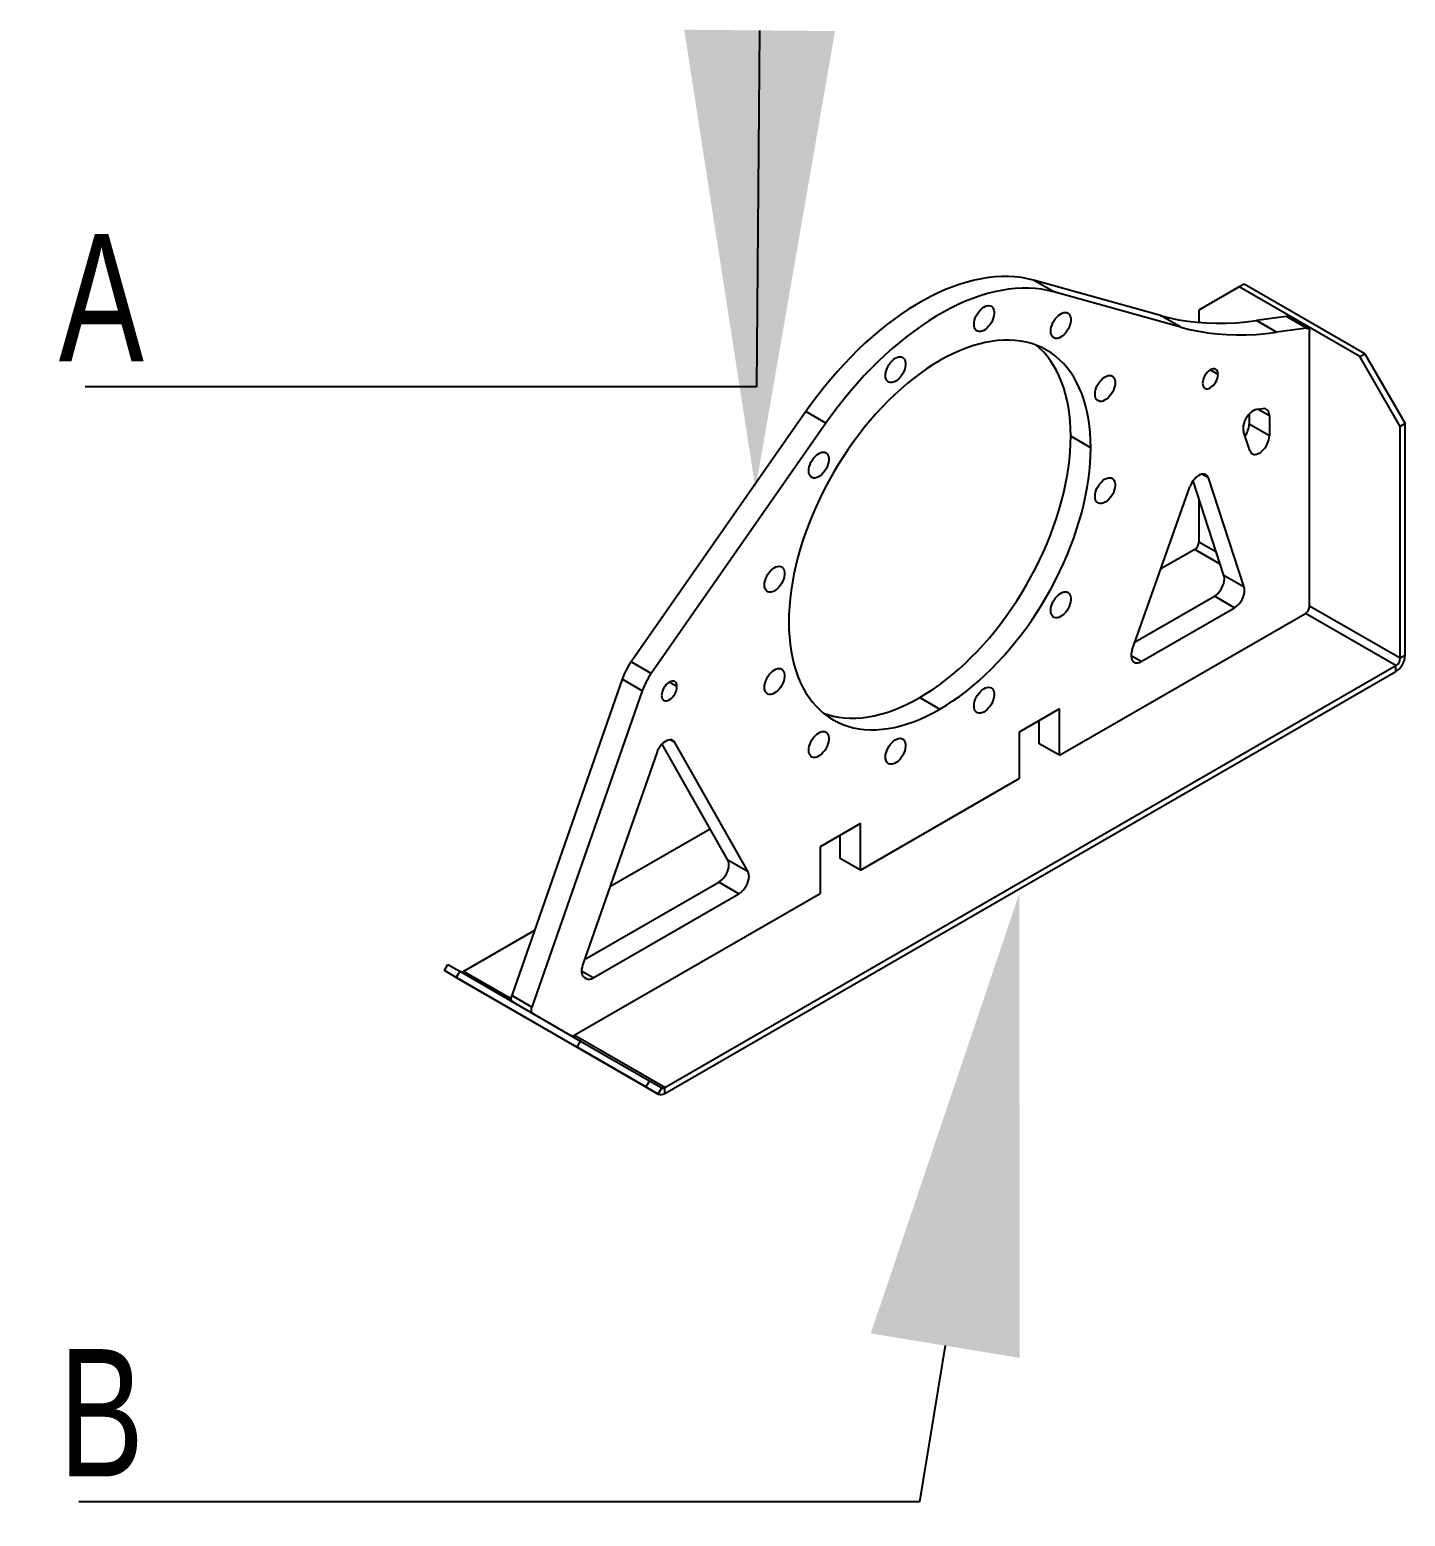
# Model space of a CAD drawing. Header units: inches. Extents: x 0.9 to 37.1, y -8.4 to 11.7.
# Drawn here: x 16.762 to 17.302, y -1.68 to -1.096 of the extents above; entities that cross this region are included whole.
import ezdxf
from ezdxf import colors
from ezdxf.entities.mleader import LeaderData, LeaderLine
from ezdxf.math import Vec2, Vec3

# ---------------------------------------------------------------- set-up
doc = ezdxf.new("R2010")
doc.units = ezdxf.units.IN
doc.header["$MEASUREMENT"] = 0
doc.styles.add('SLDTEXTSTYLE0', font='TXT', dxfattribs={"width": 0.75})

msp = doc.modelspace()

# ---------------------------------------------------------------- linework, layer by layer
at = {"color": 7, "linetype": 'Continuous', "lineweight": 25}
for p, q in [((17.16357, -1.19912), (17.15567, -1.19456)), ((17.20551, -1.20844), (17.15567, -1.19456)), ((17.23833, -1.19605), (17.23636, -1.1972)), ((17.28574, -1.22342), (17.23833, -1.19605)), ((17.21341, -1.213), (17.16357, -1.19912)), ((17.23636, -1.1972), (17.22056, -1.20632)), ((17.28376, -1.22456), (17.23636, -1.1972)), ((17.22056, -1.20632), (17.22056, -1.21113)), ((17.21341, -1.213), (17.20551, -1.20844)), ((17.25483, -1.20878), (17.2431, -1.21043)), ((17.251, -1.21499), (17.2431, -1.21043)), ((17.26273, -1.21334), (17.251, -1.21499)), ((17.26273, -1.21334), (17.25483, -1.20878)), ((17.26343, -1.21346), (17.25553, -1.20889)), ((17.26401, -1.32247), (17.26401, -1.21473)), ((17.28376, -1.22456), (17.28574, -1.22342)), ((17.29956, -1.25193), (17.28376, -1.22456)), ((17.28574, -1.22342), (17.30154, -1.25079)), ((17.22807, -1.23152), (17.22504, -1.22978)), ((17.0663, -1.24615), (16.99777, -1.34435)), ((17.0742, -1.25071), (17.0663, -1.24615)), ((17.24031, -1.24708), (17.24031, -1.25104)), ((17.24566, -1.245), (17.24322, -1.24534)), ((17.24821, -1.24779), (17.24382, -1.24526)), ((17.24821, -1.24779), (17.24821, -1.2556)), ((17.0742, -1.25071), (17.00567, -1.34892)), ((17.24049, -1.26143), (17.23806, -1.25397)), ((17.24821, -1.2556), (17.24031, -1.25104)), ((17.30154, -1.25079), (17.29956, -1.25193)), ((17.29956, -1.34299), (17.29956, -1.25193)), ((17.30154, -1.34185), (17.30154, -1.25079)), ((17.17814, -1.26035), (17.17024, -1.25579)), ((17.22431, -1.2722), (17.22174, -1.27071)), ((17.19443, -1.33966), (17.21703, -1.2757)), ((17.23039, -1.31048), (17.21827, -1.27333)), ((17.23829, -1.31504), (17.22431, -1.2722)), ((17.22056, -1.28036), (17.22056, -1.29738)), ((17.2189, -1.30026), (17.20565, -1.30791)), ((17.22895, -1.30606), (17.2189, -1.30026)), ((17.22741, -1.30133), (17.22056, -1.29738)), ((17.23829, -1.31504), (17.23039, -1.31048)), ((17.19553, -1.33655), (17.22663, -1.3186)), ((17.23453, -1.32316), (17.22663, -1.3186)), ((17.19794, -1.34428), (17.23453, -1.32316)), ((17.29956, -1.34299), (17.26401, -1.32247)), ((17.16582, -1.38107), (17.26235, -1.32534)), ((17.2979, -1.34586), (17.26235, -1.32534)), ((17.19794, -1.34428), (17.19399, -1.342)), ((17.30154, -1.34185), (17.29956, -1.34299)), ((17.00567, -1.34892), (16.99777, -1.34435)), ((17.01097, -1.51151), (17.2979, -1.34586)), ((17.2979, -1.34815), (17.2979, -1.34586)), ((16.99425, -1.35122), (16.95091, -1.47541)), ((17.00215, -1.35578), (16.99425, -1.35122)), ((17.01097, -1.51379), (17.2979, -1.34815)), ((17.01575, -1.35409), (17.01273, -1.35235)), ((17.00215, -1.35578), (16.95882, -1.47997)), ((17.11099, -1.35842), (17.11889, -1.36298)), ((17.16582, -1.36282), (17.15002, -1.37194)), ((17.16582, -1.38107), (17.16582, -1.36282)), ((17.15792, -1.37651), (17.15792, -1.36738)), ((17.03573, -1.42222), (17.00992, -1.37664)), ((17.01488, -1.37602), (17.01308, -1.37498)), ((17.04363, -1.42678), (17.01488, -1.37602)), ((17.15002, -1.37194), (17.15002, -1.39019)), ((17.16582, -1.38107), (17.15792, -1.37651)), ((17.00781, -1.38006), (16.97872, -1.46344)), ((17.08775, -1.42614), (17.15002, -1.39019)), ((17.0288, -1.41), (16.98943, -1.43272)), ((17.08775, -1.40789), (17.07195, -1.41701)), ((17.08775, -1.42614), (17.08775, -1.40789)), ((17.07195, -1.41701), (17.07195, -1.43526)), ((17.07985, -1.42158), (17.07985, -1.41245)), ((17.04363, -1.42678), (17.03573, -1.42222)), ((17.08775, -1.42614), (17.07985, -1.42158)), ((16.97542, -1.49098), (17.07195, -1.43526)), ((16.97947, -1.46128), (17.03218, -1.43085)), ((16.98291, -1.46841), (17.04008, -1.43541)), ((17.04008, -1.43541), (17.03218, -1.43085)), ((16.95985, -1.4498), (16.93197, -1.4659)), ((16.9245, -1.4656), (16.92589, -1.46318)), ((16.92589, -1.46318), (16.93052, -1.46585)), ((16.9294, -1.46843), (16.9245, -1.4656)), ((16.92912, -1.46827), (16.9245, -1.4656)), ((16.93052, -1.46585), (16.92912, -1.46827)), ((16.92912, -1.46827), (16.97653, -1.49564)), ((17.0084, -1.51404), (16.9294, -1.46843)), ((16.93052, -1.46585), (16.97792, -1.49322)), ((16.95071, -1.47672), (16.93197, -1.4659)), ((16.98291, -1.46841), (16.97829, -1.46574)), ((16.97945, -1.4683), (16.98012, -1.46869)), ((16.95882, -1.47997), (16.95091, -1.47541)), ((17.01097, -1.51151), (16.97542, -1.49098)), ((16.97653, -1.49564), (16.97792, -1.49322)), ((16.97792, -1.49322), (17.0049, -1.50879)), ((17.0035, -1.51121), (16.97653, -1.49564)), ((17.0049, -1.50879), (17.0035, -1.51121)), ((17.0035, -1.51121), (17.0084, -1.51404)), ((17.0049, -1.50879), (17.0098, -1.51162)), ((17.0084, -1.51404), (17.0098, -1.51162)), ((17.01097, -1.51379), (17.01097, -1.51151))]:
    msp.add_line(p, q, dxfattribs=at)
at = {"color": 7, "linetype": 'Continuous', "lineweight": 25, "flags": 128}
for points in [[(17.15567, -1.19456), (17.15331, -1.19398), (17.15088, -1.19355), (17.14839, -1.19326), (17.14585, -1.19311), (17.14326, -1.19311), (17.14062, -1.19326), (17.13793, -1.19355), (17.1352, -1.19398), (17.13244, -1.19455), (17.12964, -1.19527), (17.12682, -1.19613), (17.12397, -1.19713), (17.12111, -1.19827), (17.11823, -1.19955), (17.11533, -1.20096), (17.11244, -1.2025), (17.10954, -1.20418), (17.10664, -1.20598), (17.10374, -1.20791), (17.10086, -1.20996), (17.098, -1.21213), (17.09515, -1.21442), (17.09233, -1.21681), (17.08953, -1.21932), (17.08677, -1.22194), (17.08404, -1.22465), (17.08136, -1.22747), (17.07871, -1.23037), (17.07612, -1.23337), (17.07358, -1.23645), (17.07109, -1.23961), (17.06866, -1.24285), (17.0663, -1.24615)], [(17.16357, -1.19912), (17.16121, -1.19855), (17.15878, -1.19811), (17.15629, -1.19782), (17.15375, -1.19768), (17.15116, -1.19767), (17.14852, -1.19782), (17.14583, -1.19811), (17.1431, -1.19854), (17.14034, -1.19912), (17.13754, -1.19983), (17.13472, -1.20069), (17.13187, -1.20169), (17.12901, -1.20283), (17.12613, -1.20411), (17.12323, -1.20552), (17.12034, -1.20706), (17.11744, -1.20874), (17.11454, -1.21054), (17.11165, -1.21247), (17.10876, -1.21452), (17.1059, -1.21669), (17.10305, -1.21898), (17.10023, -1.22138), (17.09743, -1.22388), (17.09467, -1.2265), (17.09194, -1.22921), (17.08926, -1.23203), (17.08661, -1.23494), (17.08402, -1.23793), (17.08148, -1.24101), (17.07899, -1.24417), (17.07656, -1.24741), (17.0742, -1.25071)], [(17.13232, -1.2119), (17.13237, -1.21109), (17.13254, -1.21025), (17.13282, -1.20938), (17.13319, -1.20852), (17.13366, -1.2077), (17.1342, -1.20693), (17.13479, -1.20623), (17.13543, -1.20564), (17.1361, -1.20516), (17.13677, -1.2048), (17.13742, -1.20459), (17.13805, -1.20452), (17.13862, -1.20459), (17.13912, -1.20481), (17.13954, -1.20517), (17.13987, -1.20566), (17.14009, -1.20626), (17.1402, -1.20696), (17.1402, -1.20773), (17.14009, -1.20856), (17.13987, -1.20942), (17.13954, -1.21028), (17.13912, -1.21113), (17.13862, -1.21193), (17.13805, -1.21266), (17.13742, -1.21331), (17.13677, -1.21385), (17.1361, -1.21427), (17.13543, -1.21456), (17.13479, -1.2147), (17.1342, -1.2147), (17.13366, -1.21455), (17.13319, -1.21426), (17.13282, -1.21383), (17.13254, -1.21329), (17.13237, -1.21263), (17.13232, -1.2119)], [(17.16242, -1.21459), (17.16248, -1.21378), (17.16265, -1.21294), (17.16292, -1.21207), (17.1633, -1.21122), (17.16376, -1.21039), (17.1643, -1.20962), (17.1649, -1.20893), (17.16554, -1.20833), (17.1662, -1.20785), (17.16687, -1.20749), (17.16753, -1.20728), (17.16815, -1.20721), (17.16872, -1.20728), (17.16922, -1.2075), (17.16964, -1.20786), (17.16997, -1.20835), (17.17019, -1.20895), (17.17031, -1.20965), (17.17031, -1.21042), (17.17019, -1.21125), (17.16997, -1.21211), (17.16964, -1.21297), (17.16922, -1.21382), (17.16872, -1.21462), (17.16815, -1.21535), (17.16753, -1.216), (17.16687, -1.21654), (17.1662, -1.21696), (17.16554, -1.21725), (17.1649, -1.21739), (17.1643, -1.21739), (17.16376, -1.21724), (17.1633, -1.21695), (17.16292, -1.21652), (17.16265, -1.21598), (17.16248, -1.21533), (17.16242, -1.21459)], [(17.20551, -1.20844), (17.20899, -1.20932), (17.21255, -1.21006), (17.21617, -1.21064), (17.21985, -1.21107), (17.22359, -1.21134), (17.22739, -1.21147), (17.23124, -1.21144), (17.23515, -1.21125), (17.2391, -1.21092), (17.2431, -1.21043)], [(17.21341, -1.213), (17.21689, -1.21388), (17.22045, -1.21462), (17.22407, -1.2152), (17.22775, -1.21563), (17.23149, -1.2159), (17.23529, -1.21603), (17.23914, -1.216), (17.24305, -1.21581), (17.247, -1.21548), (17.251, -1.21499)], [(17.26273, -1.21334), (17.26301, -1.21333), (17.26325, -1.21338), (17.26347, -1.21348), (17.26366, -1.21364), (17.26381, -1.21385), (17.26392, -1.21411), (17.26399, -1.2144), (17.26401, -1.21473)], [(17.17814, -1.26035), (17.17808, -1.2574), (17.17791, -1.25451), (17.17763, -1.25171), (17.17724, -1.24899), (17.17673, -1.24635), (17.17612, -1.2438), (17.1754, -1.24136), (17.17457, -1.23901), (17.17363, -1.23677), (17.17259, -1.23464), (17.17144, -1.23262), (17.1702, -1.23072), (17.16886, -1.22894), (17.16742, -1.22729), (17.16589, -1.22576), (17.16428, -1.22437), (17.16257, -1.22311), (17.16078, -1.22198), (17.15892, -1.221), (17.15697, -1.22015), (17.15496, -1.21945), (17.15287, -1.21888), (17.15072, -1.21847), (17.14851, -1.21819), (17.14625, -1.21807), (17.14393, -1.21808), (17.14156, -1.21825), (17.13915, -1.21856), (17.1367, -1.21901), (17.13422, -1.21961), (17.13171, -1.22035), (17.12918, -1.22123), (17.12662, -1.22225), (17.12405, -1.22341), (17.12147, -1.2247), (17.11889, -1.22613)], [(17.09756, -1.23196), (17.09761, -1.23116), (17.09778, -1.23031), (17.09806, -1.22945), (17.09843, -1.22859), (17.0989, -1.22777), (17.09943, -1.22699), (17.10003, -1.2263), (17.10067, -1.2257), (17.10134, -1.22522), (17.10201, -1.22487), (17.10266, -1.22465), (17.10328, -1.22458), (17.10385, -1.22466), (17.10436, -1.22488), (17.10478, -1.22524), (17.1051, -1.22573), (17.10533, -1.22633), (17.10544, -1.22702), (17.10544, -1.2278), (17.10533, -1.22863), (17.1051, -1.22948), (17.10478, -1.23035), (17.10436, -1.23119), (17.10385, -1.23199), (17.10328, -1.23273), (17.10266, -1.23338), (17.10201, -1.23392), (17.10134, -1.23434), (17.10067, -1.23462), (17.10003, -1.23477), (17.09943, -1.23476), (17.0989, -1.23461), (17.09843, -1.23432), (17.09806, -1.2339), (17.09778, -1.23335), (17.09761, -1.2327), (17.09756, -1.23196)], [(17.17024, -1.25579), (17.17018, -1.25283), (17.17001, -1.24995), (17.16973, -1.24715), (17.16934, -1.24442), (17.16883, -1.24179), (17.16822, -1.23924), (17.1675, -1.23679), (17.16667, -1.23445), (17.16573, -1.23221), (17.16469, -1.23007), (17.16354, -1.22806), (17.1623, -1.22616), (17.16096, -1.22438), (17.15952, -1.22273), (17.15799, -1.2212), (17.15664, -1.22002)], [(17.11889, -1.22613), (17.1163, -1.22769), (17.11372, -1.22937), (17.11115, -1.23118), (17.1086, -1.23311), (17.10606, -1.23516), (17.10355, -1.23731), (17.10107, -1.23958), (17.09862, -1.24196), (17.09621, -1.24443), (17.09384, -1.247), (17.09153, -1.24966), (17.08926, -1.2524), (17.08705, -1.25522), (17.0849, -1.25812), (17.08281, -1.26109), (17.0808, -1.26413), (17.07886, -1.26722), (17.07699, -1.27036), (17.0752, -1.27355), (17.0735, -1.27678), (17.07188, -1.28004), (17.07035, -1.28333), (17.06891, -1.28664), (17.06757, -1.28997), (17.06633, -1.2933), (17.06518, -1.29664), (17.06414, -1.29997), (17.06321, -1.30329), (17.06238, -1.3066), (17.06165, -1.30989), (17.06104, -1.31314), (17.06053, -1.31636), (17.06014, -1.31954), (17.05986, -1.32267), (17.05969, -1.32574), (17.05963, -1.32876)], [(17.22807, -1.23152), (17.22801, -1.23088), (17.22784, -1.23032), (17.22756, -1.22988), (17.22718, -1.22957), (17.22672, -1.2294), (17.2262, -1.22938), (17.22563, -1.2295), (17.22504, -1.22978), (17.22445, -1.23019), (17.22389, -1.23071), (17.22336, -1.23134), (17.22291, -1.23203), (17.22253, -1.23278), (17.22225, -1.23355), (17.22208, -1.2343), (17.22202, -1.23502)], [(17.1798, -1.23932), (17.17986, -1.23851), (17.18003, -1.23767), (17.1803, -1.2368), (17.18068, -1.23595), (17.18114, -1.23512), (17.18168, -1.23435), (17.18228, -1.23365), (17.18292, -1.23306), (17.18358, -1.23258), (17.18425, -1.23222), (17.18491, -1.23201), (17.18553, -1.23194), (17.1861, -1.23201), (17.1866, -1.23223), (17.18702, -1.23259), (17.18735, -1.23308), (17.18757, -1.23368), (17.18769, -1.23438), (17.18769, -1.23515), (17.18757, -1.23598), (17.18735, -1.23684), (17.18702, -1.2377), (17.1866, -1.23855), (17.1861, -1.23935), (17.18553, -1.24008), (17.18491, -1.24073), (17.18425, -1.24127), (17.18358, -1.24169), (17.18292, -1.24198), (17.18228, -1.24212), (17.18168, -1.24212), (17.18114, -1.24197), (17.18068, -1.24168), (17.1803, -1.24125), (17.18003, -1.24071), (17.17986, -1.24006), (17.1798, -1.23932)], [(17.22202, -1.23502), (17.22208, -1.23566), (17.22225, -1.23622), (17.22253, -1.23666), (17.22291, -1.23697), (17.22336, -1.23714), (17.22389, -1.23716), (17.22445, -1.23704), (17.22504, -1.23676), (17.22563, -1.23635), (17.2262, -1.23583), (17.22672, -1.2352), (17.22718, -1.2345), (17.22756, -1.23376), (17.22784, -1.23299), (17.22801, -1.23224), (17.22807, -1.23152)], [(17.24322, -1.24534), (17.24257, -1.24551), (17.24189, -1.24582), (17.24121, -1.24626), (17.24055, -1.24683), (17.23993, -1.24751), (17.23937, -1.24827), (17.23887, -1.24909), (17.23847, -1.24995), (17.23816, -1.25083), (17.23796, -1.2517), (17.23788, -1.25252), (17.23791, -1.25329), (17.23806, -1.25397)], [(17.24821, -1.24779), (17.24817, -1.24713), (17.24803, -1.24654), (17.24781, -1.24603), (17.24751, -1.2456), (17.24713, -1.24529), (17.24669, -1.24508), (17.2462, -1.24498), (17.24566, -1.245)], [(17.11099, -1.35842), (17.11357, -1.35686), (17.11615, -1.35517), (17.11872, -1.35337), (17.12127, -1.35144), (17.12381, -1.34939), (17.12632, -1.34723), (17.1288, -1.34496), (17.13125, -1.34259), (17.13366, -1.34012), (17.13603, -1.33755), (17.13835, -1.33489), (17.14061, -1.33215), (17.14282, -1.32932), (17.14497, -1.32642), (17.14706, -1.32345), (17.14907, -1.32042), (17.15102, -1.31733), (17.15288, -1.31419), (17.15467, -1.311), (17.15638, -1.30777), (17.15799, -1.30451), (17.15952, -1.30122), (17.16096, -1.29791), (17.1623, -1.29458), (17.16354, -1.29125), (17.16469, -1.28791), (17.16573, -1.28458), (17.16667, -1.28125), (17.1675, -1.27795), (17.16822, -1.27466), (17.16883, -1.27141), (17.16934, -1.26819), (17.16973, -1.26501), (17.17001, -1.26188), (17.17018, -1.2588), (17.17024, -1.25579)], [(17.11889, -1.36298), (17.12147, -1.36142), (17.12405, -1.35974), (17.12662, -1.35793), (17.12918, -1.356), (17.13171, -1.35395), (17.13422, -1.35179), (17.1367, -1.34952), (17.13915, -1.34715), (17.14156, -1.34468), (17.14393, -1.34211), (17.14625, -1.33945), (17.14851, -1.33671), (17.15072, -1.33388), (17.15287, -1.33098), (17.15496, -1.32801), (17.15697, -1.32498), (17.15892, -1.32189), (17.16078, -1.31875), (17.16257, -1.31556), (17.16428, -1.31233), (17.16589, -1.30907), (17.16742, -1.30578), (17.16886, -1.30247), (17.1702, -1.29914), (17.17144, -1.29581), (17.17259, -1.29247), (17.17363, -1.28914), (17.17457, -1.28581), (17.1754, -1.28251), (17.17612, -1.27922), (17.17673, -1.27597), (17.17724, -1.27275), (17.17763, -1.26957), (17.17791, -1.26644), (17.17808, -1.26336), (17.17814, -1.26035)], [(17.24049, -1.26143), (17.24075, -1.26199), (17.24109, -1.26243), (17.24153, -1.26275), (17.24204, -1.26294), (17.24261, -1.26298), (17.24323, -1.26288), (17.24388, -1.26264), (17.24454, -1.26227), (17.24519, -1.26178), (17.24581, -1.26118), (17.24639, -1.26049), (17.24692, -1.25973), (17.24736, -1.25891), (17.24773, -1.25807), (17.24799, -1.25722), (17.24816, -1.25639), (17.24821, -1.2556)], [(17.06745, -1.26941), (17.06751, -1.26861), (17.06768, -1.26776), (17.06795, -1.2669), (17.06833, -1.26604), (17.06879, -1.26521), (17.06933, -1.26444), (17.06993, -1.26375), (17.07057, -1.26315), (17.07123, -1.26267), (17.0719, -1.26232), (17.07256, -1.2621), (17.07318, -1.26203), (17.07375, -1.26211), (17.07425, -1.26233), (17.07467, -1.26269), (17.075, -1.26318), (17.07522, -1.26378), (17.07534, -1.26447), (17.07534, -1.26525), (17.07522, -1.26607), (17.075, -1.26693), (17.07467, -1.2678), (17.07425, -1.26864), (17.07375, -1.26944), (17.07318, -1.27018), (17.07256, -1.27083), (17.0719, -1.27137), (17.07123, -1.27179), (17.07057, -1.27207), (17.06993, -1.27222), (17.06933, -1.27221), (17.06879, -1.27206), (17.06833, -1.27177), (17.06795, -1.27135), (17.06768, -1.2708), (17.06751, -1.27015), (17.06745, -1.26941)], [(17.1798, -1.27946), (17.17986, -1.27865), (17.18003, -1.27781), (17.1803, -1.27694), (17.18068, -1.27609), (17.18114, -1.27526), (17.18168, -1.27449), (17.18228, -1.2738), (17.18292, -1.2732), (17.18358, -1.27272), (17.18425, -1.27236), (17.18491, -1.27215), (17.18553, -1.27208), (17.1861, -1.27215), (17.1866, -1.27238), (17.18702, -1.27273), (17.18735, -1.27322), (17.18757, -1.27382), (17.18769, -1.27452), (17.18769, -1.27529), (17.18757, -1.27612), (17.18735, -1.27698), (17.18702, -1.27784), (17.1866, -1.27869), (17.1861, -1.27949), (17.18553, -1.28022), (17.18491, -1.28087), (17.18425, -1.28141), (17.18358, -1.28183), (17.18292, -1.28212), (17.18228, -1.28226), (17.18168, -1.28226), (17.18114, -1.28211), (17.18068, -1.28182), (17.1803, -1.28139), (17.18003, -1.28085), (17.17986, -1.2802), (17.1798, -1.27946)], [(17.22431, -1.2722), (17.22405, -1.27163), (17.2237, -1.27119), (17.22326, -1.27087), (17.22274, -1.27069), (17.22216, -1.27065), (17.22153, -1.27076), (17.22087, -1.27101), (17.22021, -1.2714), (17.21955, -1.27191), (17.21892, -1.27252), (17.21834, -1.27323), (17.21782, -1.27401), (17.21738, -1.27484), (17.21703, -1.2757)], [(17.05007, -1.31421), (17.05013, -1.31341), (17.0503, -1.31256), (17.05057, -1.3117), (17.05095, -1.31084), (17.05141, -1.31001), (17.05195, -1.30924), (17.05255, -1.30855), (17.05319, -1.30795), (17.05385, -1.30747), (17.05452, -1.30711), (17.05518, -1.3069), (17.0558, -1.30683), (17.05637, -1.30691), (17.05687, -1.30713), (17.05729, -1.30749), (17.05762, -1.30797), (17.05784, -1.30857), (17.05796, -1.30927), (17.05796, -1.31004), (17.05784, -1.31087), (17.05762, -1.31173), (17.05729, -1.31259), (17.05687, -1.31344), (17.05637, -1.31424), (17.0558, -1.31498), (17.05518, -1.31562), (17.05452, -1.31616), (17.05385, -1.31658), (17.05319, -1.31687), (17.05255, -1.31701), (17.05195, -1.31701), (17.05141, -1.31686), (17.05095, -1.31657), (17.05057, -1.31614), (17.0503, -1.3156), (17.05013, -1.31495), (17.05007, -1.31421)], [(17.22663, -1.3186), (17.2273, -1.31814), (17.22795, -1.31757), (17.22856, -1.31689), (17.22912, -1.31614), (17.2296, -1.31532), (17.23, -1.31446), (17.2303, -1.31359), (17.23049, -1.31273), (17.23057, -1.31191), (17.23054, -1.31116), (17.23039, -1.31048)], [(17.16242, -1.32426), (17.16248, -1.32345), (17.16265, -1.32261), (17.16292, -1.32174), (17.1633, -1.32088), (17.16376, -1.32006), (17.1643, -1.31929), (17.1649, -1.31859), (17.16554, -1.318), (17.1662, -1.31751), (17.16687, -1.31716), (17.16753, -1.31695), (17.16815, -1.31688), (17.16872, -1.31695), (17.16922, -1.31717), (17.16964, -1.31753), (17.16997, -1.31802), (17.17019, -1.31862), (17.17031, -1.31932), (17.17031, -1.32009), (17.17019, -1.32092), (17.16997, -1.32178), (17.16964, -1.32264), (17.16922, -1.32349), (17.16872, -1.32429), (17.16815, -1.32502), (17.16753, -1.32567), (17.16687, -1.32621), (17.1662, -1.32663), (17.16554, -1.32691), (17.1649, -1.32706), (17.1643, -1.32706), (17.16376, -1.32691), (17.1633, -1.32662), (17.16292, -1.32619), (17.16265, -1.32564), (17.16248, -1.32499), (17.16242, -1.32426)], [(17.23453, -1.32316), (17.2352, -1.3227), (17.23585, -1.32213), (17.23646, -1.32146), (17.23702, -1.3207), (17.2375, -1.31988), (17.2379, -1.31902), (17.2382, -1.31815), (17.23839, -1.31729), (17.23847, -1.31647), (17.23844, -1.31572), (17.23829, -1.31504)], [(17.05963, -1.32876), (17.05969, -1.33171), (17.05986, -1.33459), (17.06014, -1.3374), (17.06053, -1.34012), (17.06104, -1.34276), (17.06165, -1.3453), (17.06238, -1.34775), (17.06321, -1.3501), (17.06414, -1.35234), (17.06518, -1.35447), (17.06633, -1.35649), (17.06757, -1.35839), (17.06891, -1.36017), (17.07035, -1.36182), (17.07188, -1.36334), (17.0735, -1.36474), (17.0752, -1.366), (17.07699, -1.36712), (17.07886, -1.36811), (17.0808, -1.36896), (17.08281, -1.36966), (17.0849, -1.37022), (17.08705, -1.37064), (17.08926, -1.37091), (17.09153, -1.37104), (17.09384, -1.37102), (17.09621, -1.37086), (17.09862, -1.37055), (17.10107, -1.3701), (17.10355, -1.3695), (17.10606, -1.36876), (17.1086, -1.36788), (17.11115, -1.36686), (17.11372, -1.3657), (17.1163, -1.3644), (17.11889, -1.36298)], [(17.19443, -1.33966), (17.19417, -1.34053), (17.19403, -1.34137), (17.19399, -1.34217), (17.19408, -1.34289), (17.19427, -1.34352), (17.19457, -1.34404), (17.19497, -1.34444), (17.19545, -1.3447), (17.19601, -1.34481), (17.19662, -1.34478), (17.19727, -1.3446), (17.19794, -1.34428)], [(17.05007, -1.35435), (17.05013, -1.35355), (17.0503, -1.3527), (17.05057, -1.35184), (17.05095, -1.35098), (17.05141, -1.35015), (17.05195, -1.34938), (17.05255, -1.34869), (17.05319, -1.34809), (17.05385, -1.34761), (17.05452, -1.34726), (17.05518, -1.34704), (17.0558, -1.34697), (17.05637, -1.34705), (17.05687, -1.34727), (17.05729, -1.34763), (17.05762, -1.34811), (17.05784, -1.34871), (17.05796, -1.34941), (17.05796, -1.35019), (17.05784, -1.35101), (17.05762, -1.35187), (17.05729, -1.35274), (17.05687, -1.35358), (17.05637, -1.35438), (17.0558, -1.35512), (17.05518, -1.35576), (17.05452, -1.35631), (17.05385, -1.35672), (17.05319, -1.35701), (17.05255, -1.35715), (17.05195, -1.35715), (17.05141, -1.357), (17.05095, -1.35671), (17.05057, -1.35629), (17.0503, -1.35574), (17.05013, -1.35509), (17.05007, -1.35435)], [(17.01575, -1.35409), (17.01569, -1.35344), (17.01552, -1.35289), (17.01524, -1.35245), (17.01487, -1.35213), (17.01441, -1.35196), (17.01389, -1.35194), (17.01332, -1.35207), (17.01273, -1.35235), (17.01214, -1.35275), (17.01157, -1.35328), (17.01105, -1.3539), (17.01059, -1.3546), (17.01021, -1.35535), (17.00993, -1.35611), (17.00976, -1.35687), (17.0097, -1.35758)], [(17.0097, -1.35758), (17.00976, -1.35823), (17.00993, -1.35879), (17.01021, -1.35923), (17.01059, -1.35954), (17.01105, -1.35971), (17.01157, -1.35973), (17.01214, -1.3596), (17.01273, -1.35933), (17.01332, -1.35892), (17.01389, -1.3584), (17.01441, -1.35777), (17.01487, -1.35707), (17.01524, -1.35633), (17.01552, -1.35556), (17.01569, -1.35481), (17.01575, -1.35409)], [(17.07323, -1.36452), (17.07491, -1.3651), (17.077, -1.36566), (17.07915, -1.36608), (17.08136, -1.36635), (17.08363, -1.36648), (17.08594, -1.36646), (17.08831, -1.3663), (17.09072, -1.36599), (17.09317, -1.36554), (17.09565, -1.36494), (17.09816, -1.3642), (17.1007, -1.36332), (17.10325, -1.3623), (17.10582, -1.36114), (17.1084, -1.35984), (17.11099, -1.35842)], [(17.13232, -1.3617), (17.13237, -1.3609), (17.13254, -1.36005), (17.13282, -1.35919), (17.13319, -1.35833), (17.13366, -1.35751), (17.1342, -1.35674), (17.13479, -1.35604), (17.13543, -1.35545), (17.1361, -1.35496), (17.13677, -1.35461), (17.13742, -1.3544), (17.13805, -1.35432), (17.13862, -1.3544), (17.13912, -1.35462), (17.13954, -1.35498), (17.13987, -1.35547), (17.14009, -1.35607), (17.1402, -1.35677), (17.1402, -1.35754), (17.14009, -1.35837), (17.13987, -1.35923), (17.13954, -1.36009), (17.13912, -1.36093), (17.13862, -1.36174), (17.13805, -1.36247), (17.13742, -1.36312), (17.13677, -1.36366), (17.1361, -1.36408), (17.13543, -1.36436), (17.13479, -1.36451), (17.1342, -1.3645), (17.13366, -1.36436), (17.13319, -1.36406), (17.13282, -1.36364), (17.13254, -1.36309), (17.13237, -1.36244), (17.13232, -1.3617)], [(17.01488, -1.37602), (17.01453, -1.37556), (17.01409, -1.37522), (17.01357, -1.37503), (17.01299, -1.37498), (17.01235, -1.37509), (17.01169, -1.37533), (17.01102, -1.37572), (17.01035, -1.37623), (17.00972, -1.37685), (17.00913, -1.37757), (17.00861, -1.37836), (17.00816, -1.3792), (17.00781, -1.38006)], [(17.06745, -1.37908), (17.06751, -1.37828), (17.06768, -1.37743), (17.06795, -1.37657), (17.06833, -1.37571), (17.06879, -1.37488), (17.06933, -1.37411), (17.06993, -1.37342), (17.07057, -1.37282), (17.07123, -1.37234), (17.0719, -1.37199), (17.07256, -1.37177), (17.07318, -1.3717), (17.07375, -1.37178), (17.07425, -1.372), (17.07467, -1.37236), (17.075, -1.37284), (17.07522, -1.37344), (17.07534, -1.37414), (17.07534, -1.37491), (17.07522, -1.37574), (17.075, -1.3766), (17.07467, -1.37746), (17.07425, -1.37831), (17.07375, -1.37911), (17.07318, -1.37985), (17.07256, -1.38049), (17.0719, -1.38103), (17.07123, -1.38145), (17.07057, -1.38174), (17.06993, -1.38188), (17.06933, -1.38188), (17.06879, -1.38173), (17.06833, -1.38144), (17.06795, -1.38102), (17.06768, -1.38047), (17.06751, -1.37982), (17.06745, -1.37908)], [(17.09756, -1.38177), (17.09761, -1.38097), (17.09778, -1.38012), (17.09806, -1.37926), (17.09843, -1.3784), (17.0989, -1.37757), (17.09943, -1.3768), (17.10003, -1.37611), (17.10067, -1.37551), (17.10134, -1.37503), (17.10201, -1.37468), (17.10266, -1.37446), (17.10328, -1.37439), (17.10385, -1.37447), (17.10436, -1.37469), (17.10478, -1.37505), (17.1051, -1.37553), (17.10533, -1.37614), (17.10544, -1.37683), (17.10544, -1.37761), (17.10533, -1.37843), (17.1051, -1.37929), (17.10478, -1.38016), (17.10436, -1.381), (17.10385, -1.3818), (17.10328, -1.38254), (17.10266, -1.38319), (17.10201, -1.38373), (17.10134, -1.38415), (17.10067, -1.38443), (17.10003, -1.38457), (17.09943, -1.38457), (17.0989, -1.38442), (17.09843, -1.38413), (17.09806, -1.38371), (17.09778, -1.38316), (17.09761, -1.38251), (17.09756, -1.38177)], [(17.03218, -1.43085), (17.03285, -1.4304), (17.03349, -1.42983), (17.0341, -1.42916), (17.03466, -1.42842), (17.03514, -1.42761), (17.03554, -1.42676), (17.03584, -1.4259), (17.03604, -1.42505), (17.03613, -1.42423), (17.0361, -1.42348), (17.03597, -1.4228), (17.03573, -1.42222)], [(17.04008, -1.43541), (17.04075, -1.43496), (17.04139, -1.43439), (17.042, -1.43373), (17.04256, -1.43298), (17.04304, -1.43217), (17.04344, -1.43132), (17.04374, -1.43046), (17.04394, -1.42961), (17.04403, -1.42879), (17.04401, -1.42804), (17.04387, -1.42736), (17.04363, -1.42678)], [(16.97872, -1.46344), (16.97848, -1.46424), (16.97834, -1.46501), (16.97829, -1.46575), (16.97834, -1.46644), (16.97849, -1.46705), (16.97872, -1.46757), (16.97905, -1.46799), (16.97945, -1.4683)], [(16.95128, -1.47784), (16.95108, -1.47768), (16.95092, -1.47747), (16.9508, -1.47721), (16.95073, -1.47691), (16.9507, -1.47657), (16.95073, -1.4762), (16.9508, -1.47581), (16.95091, -1.47541)], [(16.95918, -1.4824), (16.95898, -1.48224), (16.95882, -1.48203), (16.9587, -1.48177), (16.95863, -1.48147), (16.9586, -1.48113), (16.95863, -1.48076), (16.9587, -1.48037), (16.95882, -1.47997)]]:
    msp.add_lwpolyline(points, dxfattribs=at)
at = {"color": 7, "linetype": 'Continuous', "lineweight": 25}
for centre, radius, start, end in [((17.25502, -1.20983), 0.00107, 61.14112, 99.73749), ((17.23189, -1.25068), 0.00842, 323.16048, 357.58), ((17.21696, -1.29722), 0.00361, 302.60548, 357.39452), ((17.26041, -1.3223), 0.00361, 302.60548, 357.39452), ((17.29368, -1.34151), 0.00786, 302.4763, 357.5237), ((17.02114, -1.36069), 0.02852, 145.04676, 160.60093), ((17.29596, -1.34283), 0.00361, 302.60548, 357.39452), ((17.02904, -1.36525), 0.02852, 145.04676, 160.60093), ((16.93127, -1.46491), 0.00121, 249.61958, 305.26699), ((16.98128, -1.46613), 0.00281, 245.68605, 305.61817), ((16.97472, -1.49), 0.00121, 249.61958, 305.26699), ((17.00947, -1.51169), 0.00258, 245.68605, 305.61817), ((17.01028, -1.51055), 0.00118, 245.68605, 305.61817)]:
    msp.add_arc(centre, radius, start, end, dxfattribs=at)

# ---------------------------------------------------------------- leaders
at = {"color": 143, "true_color": 0x7aafdf}
ml = msp.add_multileader_mtext('Standard', dxfattribs=at)
ml.set_content('A', color=(122, 175, 223), style='SLDTEXTSTYLE0')
ml.set_leader_properties()
ml.build(insert=Vec2(0, 0))
ml.multileader.update_dxf_attribs({"text_right_attachment_type": 6, "dogleg_length": 0.36, "arrow_head_size": 0.18})
ctx = ml.context
ctx.base_point, ctx.char_height, ctx.arrow_head_size, ctx.landing_gap_size, ctx.plane_origin = Vec3(16.69158, -1.20147), 0.05, 0.18, 0.09, Vec3(17.04656, -1.27649)
ctx.right_attachment, ctx.text_align_type = 6, 2
notes = []
notes.append((ctx, [(0, (1, 1, 0), (17.04692, -1.23647), (-1, 0), 0.14201, [(0, [(17.04656, -1.27649)], 0, [])])]))
ctx.mtext.insert, ctx.mtext.alignment, ctx.mtext.flow_direction = Vec3(16.80658, -1.17647), 3, 5
ml = msp.add_multileader_mtext('Standard', dxfattribs=at)
ml.set_content('B', color=(122, 175, 223), style='SLDTEXTSTYLE0')
ml.set_leader_properties()
ml.build(insert=Vec2(0, 0))
ml.multileader.update_dxf_attribs({"text_right_attachment_type": 6, "dogleg_length": 0.36, "arrow_head_size": 0.18})
ctx = ml.context
ctx.base_point, ctx.char_height, ctx.arrow_head_size, ctx.landing_gap_size, ctx.plane_origin = Vec3(16.69158, -1.63916), 0.05, 0.18, 0.09, Vec3(17.15013, -1.43518)
ctx.right_attachment, ctx.text_align_type = 6, 2
notes.append((ctx, [(0, (1, 1, 0), (17.11093, -1.67416), (-1, 0), 0.20602, [(0, [(17.15013, -1.43518)], 0, [])])]))
ctx.mtext.insert, ctx.mtext.alignment, ctx.mtext.flow_direction = Vec3(16.80658, -1.61416), 3, 5
for ctx, leaders in notes:
    for number, flags, end, landing, length, lines in leaders:
        leader = LeaderData()
        leader.index, (leader.has_last_leader_line, leader.has_dogleg_vector, leader.attachment_direction) = number, flags
        leader.last_leader_point, leader.dogleg_vector, leader.dogleg_length = Vec3(end), Vec3(landing), length
        for number, points, colour, breaks in lines:
            line = LeaderLine()
            line.index, line.vertices, line.color, line.breaks = number, Vec3.list(points), colors.encode_raw_color(colour), breaks
            leader.lines.append(line)
        ctx.leaders.append(leader)

doc.saveas('drawing.dxf')
